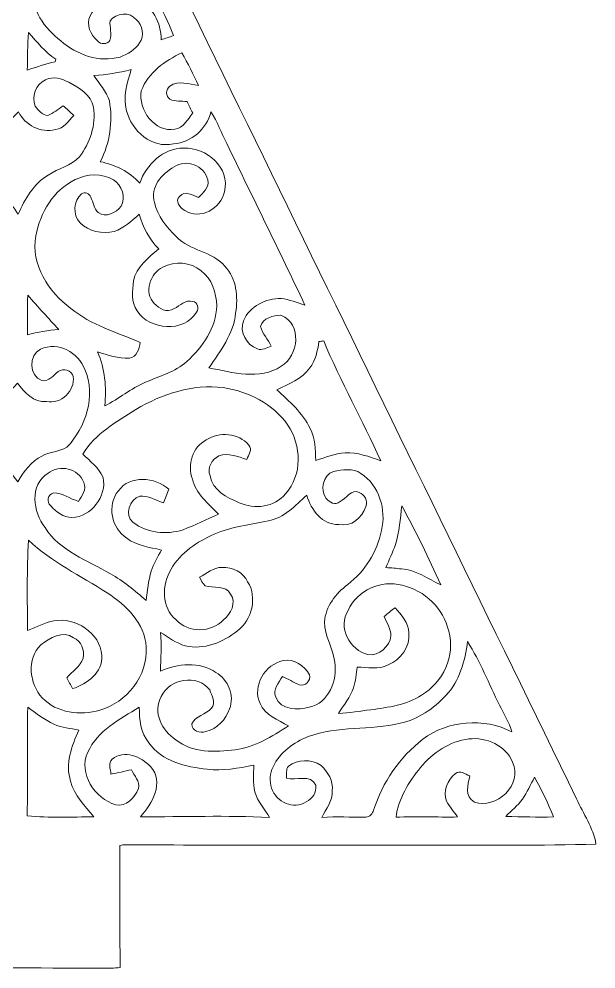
# Model space of a CAD drawing. Header units: centimetres. Extents: x -12.8 to 12.8, y -16 to 16.
# Drawn here: x 0.05 to 12.8, y -15.98 to 5.02 of the extents above; entities that cross this region are included whole.
import ezdxf

# ---------------------------------------------------------------- set-up
doc = ezdxf.new("R2010")
doc.units = ezdxf.units.CM
doc.header["$MEASUREMENT"] = 0
doc.layers.add('Layer 1', color=7, linetype='Continuous')

msp = doc.modelspace()

# ---------------------------------------------------------------- linework, layer by layer
at = {"layer": 'Layer 1', "color": 253, "lineweight": 9}
for points, knots in [([(-0.04304, 15.97062), (-0.00211, 15.96921), (0.03916, 15.96744), (0.08044, 15.96533), (0.08044, 15.96533), (0.24765, 15.59491), (0.44062, 15.23719), (0.61595, 14.8703), (0.61595, 14.8703), (0.68369, 14.77188), (0.71367, 14.6036), (0.85584, 14.58773), (0.85584, 14.58773), (1.36067, 14.50024), (1.87149, 14.45226), (2.37632, 14.36548), (2.37632, 14.36548), (2.0373, 13.92627), (1.58045, 13.59925), (1.21109, 13.18755), (1.21109, 13.18755), (1.31022, 12.66509), (1.41288, 12.14227), (1.47144, 11.61311), (1.47144, 11.61311), (1.15323, 11.75069), (0.86043, 11.94119), (0.53693, 12.06784), (0.53693, 12.06784), (0.6724, 11.72458), (0.85655, 11.4032), (1.01353, 11.06983), (1.01353, 11.06983), (4.8006, 3.30872), (8.58415, -4.45381), (12.37298, -12.21422), (12.37298, -12.21422), (12.51868, -12.54548), (12.74198, -12.8531), (12.80055, -13.21681), (12.80055, -13.21681), (11.58699, -13.25491), (10.37273, -13.23339), (9.15916, -13.23869), (9.15916, -13.23869), (6.91233, -13.2341), (4.66549, -13.24927), (2.419, -13.22881), (2.419, -13.22881), (2.37067, -13.23093), (2.3234, -13.23728), (2.27613, -13.24398), (2.27613, -13.24398), (2.28318, -14.14356), (2.27754, -15.04279), (2.28248, -15.94238), (2.28248, -15.94238), (2.21757, -15.94943), (2.15265, -15.9586), (2.08774, -15.95965), (2.08774, -15.95965), (0.70873, -15.95965), (-0.67063, -15.94026), (-2.04928, -15.96988), (-2.04928, -15.96988), (-2.1463, -15.9773), (-2.26554, -15.92826), (-2.25919, -15.81396), (-2.25919, -15.81396), (-2.29235, -14.98952), (-2.2673, -14.16296), (-2.25037, -13.33852), (-2.25037, -13.33852), (-2.25001, -13.15367), (-2.52377, -13.23692), (-2.62396, -13.22105), (-2.62396, -13.22105), (-5.2691, -13.26162), (-7.91528, -13.2274), (-10.56111, -13.23869), (-10.56111, -13.23869), (-11.30724, -13.22916), (-12.05583, -13.26409), (-12.80055, -13.20835), (-12.80055, -13.20835), (-12.69754, -12.89931), (-12.53738, -12.61356), (-12.39838, -12.32005), (-12.39838, -12.32005), (-8.59508, -4.52649), (-4.79285, 3.26709), (-0.99236, 11.06172), (-0.99236, 11.06172), (-0.82832, 11.39438), (-0.6477, 11.72106), (-0.52458, 12.07136), (-0.52458, 12.07136), (-0.84067, 11.93872), (-1.13277, 11.75633), (-1.44533, 11.61628), (-1.44533, 11.61628), (-1.42663, 12.11017), (-1.28764, 12.5903), (-1.2065, 13.07572), (-1.2065, 13.07572), (-1.17722, 13.24858), (-1.34937, 13.36041), (-1.45274, 13.4733), (-1.45274, 13.4733), (-1.75295, 13.73965), (-2.02953, 14.0314), (-2.3375, 14.28857), (-2.3375, 14.28857), (-2.33468, 14.30727), (-2.32833, 14.34431), (-2.32515, 14.36301), (-2.32515, 14.36301), (-1.9124, 14.41416), (-1.50177, 14.48013), (-1.08937, 14.53411), (-1.08937, 14.53411), (-0.95673, 14.56727), (-0.75247, 14.53975), (-0.69603, 14.70944), (-0.69603, 14.70944), (-0.44414, 15.11055), (-0.25435, 15.54764), (-0.04304, 15.97062), (-0.04304, 15.97062), (-0.04304, 15.97062), (-0.04304, 15.97062), (-0.04304, 15.97062)], [0, 0, 0, 0, 0.02941176, 0.02941176, 0.02941176, 0.02941176, 0.05882353, 0.05882353, 0.05882353, 0.05882353, 0.08823529, 0.08823529, 0.08823529, 0.08823529, 0.11764706, 0.11764706, 0.11764706, 0.11764706, 0.14705882, 0.14705882, 0.14705882, 0.14705882, 0.17647059, 0.17647059, 0.17647059, 0.17647059, 0.20588235, 0.20588235, 0.20588235, 0.20588235, 0.23529412, 0.23529412, 0.23529412, 0.23529412, 0.26470588, 0.26470588, 0.26470588, 0.26470588, 0.29411765, 0.29411765, 0.29411765, 0.29411765, 0.32352941, 0.32352941, 0.32352941, 0.32352941, 0.35294118, 0.35294118, 0.35294118, 0.35294118, 0.38235294, 0.38235294, 0.38235294, 0.38235294, 0.41176471, 0.41176471, 0.41176471, 0.41176471, 0.44117647, 0.44117647, 0.44117647, 0.44117647, 0.47058824, 0.47058824, 0.47058824, 0.47058824, 0.5, 0.5, 0.5, 0.5, 0.52941176, 0.52941176, 0.52941176, 0.52941176, 0.55882353, 0.55882353, 0.55882353, 0.55882353, 0.58823529, 0.58823529, 0.58823529, 0.58823529, 0.61764706, 0.61764706, 0.61764706, 0.61764706, 0.64705882, 0.64705882, 0.64705882, 0.64705882, 0.67647059, 0.67647059, 0.67647059, 0.67647059, 0.70588235, 0.70588235, 0.70588235, 0.70588235, 0.73529412, 0.73529412, 0.73529412, 0.73529412, 0.76470588, 0.76470588, 0.76470588, 0.76470588, 0.79411765, 0.79411765, 0.79411765, 0.79411765, 0.82352941, 0.82352941, 0.82352941, 0.82352941, 0.85294118, 0.85294118, 0.85294118, 0.85294118, 0.88235294, 0.88235294, 0.88235294, 0.88235294, 0.91176471, 0.91176471, 0.91176471, 0.91176471, 0.94117647, 0.94117647, 0.94117647, 0.94117647, 1, 1, 1, 1]), ([(1.14618, 7.37025), (1.00754, 7.11307), (0.97649, 6.79381), (1.08409, 6.52005), (1.08409, 6.52005), (1.21497, 6.23042), (1.70957, 6.26041), (1.81293, 6.55604), (1.81293, 6.55604), (1.80728, 6.6721), (1.74872, 6.77688), (1.70921, 6.88377), (1.70921, 6.88377), (1.81222, 6.96067), (1.96215, 7.07286), (2.07681, 6.94903), (2.07681, 6.94903), (2.31881, 6.66187), (2.159, 6.16269), (1.8221, 6.02228), (1.8221, 6.02228), (1.64853, 5.92351), (1.43828, 5.95208), (1.2499, 5.97642), (1.2499, 5.97642), (0.92075, 6.05686), (0.7045, 6.36906), (0.63747, 6.68727), (0.63747, 6.68727), (0.61878, 6.68762), (0.58173, 6.68868), (0.56304, 6.68903), (0.56304, 6.68903), (0.45085, 6.37048), (0.30692, 6.05262), (0.33726, 5.70514), (0.33726, 5.70514), (0.31645, 5.23136), (0.61384, 4.8172), (0.97332, 4.53956), (0.97332, 4.53956), (1.32962, 4.23335), (1.81575, 4.05308), (2.28424, 4.18325), (2.28424, 4.18325), (2.45146, 4.24604), (2.61409, 4.34377), (2.71463, 4.4951), (2.71463, 4.4951), (2.82293, 4.65174), (2.78624, 4.88634), (2.64196, 5.00911), (2.64196, 5.00911), (2.49873, 5.18938), (2.19287, 5.16433), (2.06093, 4.98512), (2.06093, 4.98512), (2.04647, 4.8433), (2.11032, 4.69055), (2.05882, 4.55155), (2.05882, 4.55155), (1.99285, 4.45876), (1.85985, 4.45524), (1.78471, 4.5385), (1.78471, 4.5385), (1.63301, 4.67009), (1.52259, 4.9001), (1.61996, 5.09483), (1.61996, 5.09483), (1.80164, 5.44373), (2.26942, 5.62506), (2.63314, 5.45855), (2.63314, 5.45855), (2.9905, 5.32132), (3.19899, 4.9382), (3.1877, 4.56496), (3.1877, 4.56496), (3.27943, 4.59352), (3.3708, 4.62528), (3.46216, 4.65668), (3.46216, 4.65668), (3.35633, 4.96042), (3.1937, 5.23982), (3.05929, 5.53051), (3.05929, 5.53051), (2.63137, 6.42163), (2.18264, 7.30251), (1.77165, 8.20175), (1.77165, 8.20175), (1.74908, 8.20527), (1.70392, 8.21198), (1.68134, 8.21515), (1.68134, 8.21515), (1.52753, 7.91846), (1.33421, 7.64577), (1.14618, 7.37025), (1.14618, 7.37025), (1.14618, 7.37025), (1.14618, 7.37025), (1.14618, 7.37025)], [0, 0, 0, 0, 0.03846154, 0.03846154, 0.03846154, 0.03846154, 0.07692308, 0.07692308, 0.07692308, 0.07692308, 0.11538462, 0.11538462, 0.11538462, 0.11538462, 0.15384615, 0.15384615, 0.15384615, 0.15384615, 0.19230769, 0.19230769, 0.19230769, 0.19230769, 0.23076923, 0.23076923, 0.23076923, 0.23076923, 0.26923077, 0.26923077, 0.26923077, 0.26923077, 0.30769231, 0.30769231, 0.30769231, 0.30769231, 0.34615385, 0.34615385, 0.34615385, 0.34615385, 0.38461538, 0.38461538, 0.38461538, 0.38461538, 0.42307692, 0.42307692, 0.42307692, 0.42307692, 0.46153846, 0.46153846, 0.46153846, 0.46153846, 0.5, 0.5, 0.5, 0.5, 0.53846154, 0.53846154, 0.53846154, 0.53846154, 0.57692308, 0.57692308, 0.57692308, 0.57692308, 0.61538462, 0.61538462, 0.61538462, 0.61538462, 0.65384615, 0.65384615, 0.65384615, 0.65384615, 0.69230769, 0.69230769, 0.69230769, 0.69230769, 0.73076923, 0.73076923, 0.73076923, 0.73076923, 0.76923077, 0.76923077, 0.76923077, 0.76923077, 0.80769231, 0.80769231, 0.80769231, 0.80769231, 0.84615385, 0.84615385, 0.84615385, 0.84615385, 0.88461538, 0.88461538, 0.88461538, 0.88461538, 0.92307692, 0.92307692, 0.92307692, 0.92307692, 1, 1, 1, 1]), ([(0.23143, 3.89398), (0.43604, 3.95924), (0.63818, 4.03297), (0.84879, 4.07777), (0.84879, 4.07777), (0.85302, 4.09259), (0.86078, 4.12187), (0.86466, 4.13669), (0.86466, 4.13669), (0.62513, 4.28979), (0.4445, 4.5138), (0.26106, 4.72652), (0.26106, 4.72652), (0.23319, 4.44994), (0.23672, 4.1716), (0.23143, 3.89398), (0.23143, 3.89398), (0.23143, 3.89398), (0.23143, 3.89398), (0.23143, 3.89398)], [0, 0, 0, 0, 0.16666667, 0.16666667, 0.16666667, 0.16666667, 0.33333333, 0.33333333, 0.33333333, 0.33333333, 0.5, 0.5, 0.5, 0.5, 0.66666667, 0.66666667, 0.66666667, 0.66666667, 1, 1, 1, 1]), ([(2.75026, 3.43642), (2.67618, 3.02015), (3.04624, 2.50932), (3.4918, 2.58623), (3.4918, 2.58623), (3.68406, 2.61763), (3.78355, 2.80495), (3.88762, 2.94712), (3.88762, 2.94712), (3.84528, 3.03073), (3.8033, 3.11469), (3.76203, 3.1983), (3.76203, 3.1983), (3.63679, 3.21276), (3.50168, 3.1923), (3.38561, 3.2491), (3.38561, 3.2491), (3.28119, 3.31436), (3.28401, 3.47417), (3.38561, 3.54085), (3.38561, 3.54085), (3.57223, 3.6742), (3.80753, 3.58), (4.01426, 3.55566), (4.01426, 3.55566), (3.89996, 3.79978), (3.78284, 4.0425), (3.64949, 4.27674), (3.64949, 4.27674), (3.27131, 4.10282), (2.90654, 3.83753), (2.75026, 3.43642), (2.75026, 3.43642), (2.75026, 3.43642), (2.75026, 3.43642), (2.75026, 3.43642)], [0, 0, 0, 0, 0.1, 0.1, 0.1, 0.1, 0.2, 0.2, 0.2, 0.2, 0.3, 0.3, 0.3, 0.3, 0.4, 0.4, 0.4, 0.4, 0.5, 0.5, 0.5, 0.5, 0.6, 0.6, 0.6, 0.6, 0.7, 0.7, 0.7, 0.7, 0.8, 0.8, 0.8, 0.8, 1, 1, 1, 1]), ([(1.69898, 3.77403), (1.82422, 3.59411), (1.97838, 3.42655), (2.04541, 3.21347), (2.04541, 3.21347), (2.12655, 2.75733), (2.05917, 2.28071), (1.84609, 1.86974), (1.84609, 1.86974), (2.17594, 1.80095), (2.49132, 1.6496), (2.7171, 1.3949), (2.7171, 1.3949), (2.86068, 1.80835), (3.23427, 2.17136), (3.69112, 2.17101), (3.69112, 2.17101), (4.1843, 2.19112), (4.73146, 1.73498), (4.58823, 1.20616), (4.58823, 1.20616), (4.5205, 0.84315), (4.04072, 0.56552), (3.71581, 0.79024), (3.71581, 0.79024), (3.60751, 0.84562), (3.48404, 0.99555), (3.60081, 1.10421), (3.60081, 1.10421), (3.71299, 1.24638), (3.88656, 1.12538), (4.01638, 1.08057), (4.01638, 1.08057), (4.12151, 1.18394), (4.25838, 1.29577), (4.21887, 1.46687), (4.21887, 1.46687), (4.14938, 1.78437), (3.74439, 1.93641), (3.47663, 1.75755), (3.47663, 1.75755), (3.20922, 1.60339), (2.93476, 1.30211), (3.04518, 0.96663), (3.04518, 0.96663), (3.11292, 0.67135), (3.30871, 0.4177), (3.52496, 0.21239), (3.52496, 0.21239), (3.82376, -0.09983), (4.31483, -0.10936), (4.59846, -0.44203), (4.59846, -0.44203), (4.86128, -0.7179), (4.89268, -1.11759), (4.83623, -1.47672), (4.83623, -1.47672), (4.79037, -1.93851), (4.50215, -2.31916), (4.24463, -2.6871), (4.24463, -2.6871), (4.76427, -2.78694), (5.36399, -2.97003), (5.842, -2.65324), (5.842, -2.65324), (6.23429, -2.42922), (6.31014, -1.70815), (5.83883, -1.5247), (5.83883, -1.5247), (5.66773, -1.52399), (5.43701, -1.58608), (5.38833, -1.77553), (5.38833, -1.77553), (5.42008, -1.93569), (5.56013, -2.05598), (5.6187, -2.20768), (5.6187, -2.20768), (5.52345, -2.24401), (5.42149, -2.31069), (5.31707, -2.26765), (5.31707, -2.26765), (5.07224, -2.18016), (4.91773, -1.90323), (5.00804, -1.64606), (5.00804, -1.64606), (5.14456, -1.32185), (5.50545, -1.14969), (5.84306, -1.15181), (5.84306, -1.15181), (6.02298, -1.17757), (6.19443, -1.24495), (6.36764, -1.29857), (6.36764, -1.29857), (5.80143, -0.10265), (5.21512, 1.0841), (4.63833, 2.27473), (4.63833, 2.27473), (4.52473, 2.50827), (4.4316, 2.75274), (4.2919, 2.97252), (4.2919, 2.97252), (4.19665, 2.59151), (3.85833, 2.29413), (3.46499, 2.26485), (3.46499, 2.26485), (2.98345, 2.15372), (2.53859, 2.54778), (2.42676, 2.99333), (2.42676, 2.99333), (2.33433, 3.29919), (2.44299, 3.61105), (2.52907, 3.90562), (2.52907, 3.90562), (2.25602, 3.8393), (1.97979, 3.78708), (1.69898, 3.77403), (1.69898, 3.77403), (1.69898, 3.77403), (1.69898, 3.77403), (1.69898, 3.77403)], [0, 0, 0, 0, 0.03225806, 0.03225806, 0.03225806, 0.03225806, 0.06451613, 0.06451613, 0.06451613, 0.06451613, 0.09677419, 0.09677419, 0.09677419, 0.09677419, 0.12903226, 0.12903226, 0.12903226, 0.12903226, 0.16129032, 0.16129032, 0.16129032, 0.16129032, 0.19354839, 0.19354839, 0.19354839, 0.19354839, 0.22580645, 0.22580645, 0.22580645, 0.22580645, 0.25806452, 0.25806452, 0.25806452, 0.25806452, 0.29032258, 0.29032258, 0.29032258, 0.29032258, 0.32258065, 0.32258065, 0.32258065, 0.32258065, 0.35483871, 0.35483871, 0.35483871, 0.35483871, 0.38709677, 0.38709677, 0.38709677, 0.38709677, 0.41935484, 0.41935484, 0.41935484, 0.41935484, 0.4516129, 0.4516129, 0.4516129, 0.4516129, 0.48387097, 0.48387097, 0.48387097, 0.48387097, 0.51612903, 0.51612903, 0.51612903, 0.51612903, 0.5483871, 0.5483871, 0.5483871, 0.5483871, 0.58064516, 0.58064516, 0.58064516, 0.58064516, 0.61290323, 0.61290323, 0.61290323, 0.61290323, 0.64516129, 0.64516129, 0.64516129, 0.64516129, 0.67741935, 0.67741935, 0.67741935, 0.67741935, 0.70967742, 0.70967742, 0.70967742, 0.70967742, 0.74193548, 0.74193548, 0.74193548, 0.74193548, 0.77419355, 0.77419355, 0.77419355, 0.77419355, 0.80645161, 0.80645161, 0.80645161, 0.80645161, 0.83870968, 0.83870968, 0.83870968, 0.83870968, 0.87096774, 0.87096774, 0.87096774, 0.87096774, 0.90322581, 0.90322581, 0.90322581, 0.90322581, 0.93548387, 0.93548387, 0.93548387, 0.93548387, 1, 1, 1, 1]), ([(-0.92886, 3.69466), (-1.29399, 3.58847), (-1.70144, 3.31119), (-1.69509, 2.8875), (-1.69509, 2.8875), (-1.66475, 2.55907), (-1.55786, 2.22957), (-1.35219, 1.96781), (-1.35219, 1.96781), (-1.17192, 1.76214), (-0.86607, 1.73956), (-0.65228, 1.57482), (-0.65228, 1.57482), (-0.33125, 1.36703), (-0.18097, 1.00931), (0.02964, 0.70663), (0.02964, 0.70663), (0.17851, 1.04106), (0.36866, 1.38396), (0.69639, 1.57199), (0.69639, 1.57199), (0.91476, 1.72651), (1.20192, 1.77167), (1.38501, 1.97698), (1.38501, 1.97698), (1.62031, 2.28389), (1.75472, 2.68465), (1.69334, 3.07165), (1.69334, 3.07165), (1.64254, 3.3447), (1.37795, 3.50592), (1.15288, 3.62657), (1.15288, 3.62657), (0.99484, 3.69783), (0.80046, 3.76839), (0.63536, 3.6809), (0.63536, 3.6809), (0.42545, 3.58212), (0.31221, 3.31048), (0.40958, 3.09423), (0.40958, 3.09423), (0.46849, 2.99439), (0.57045, 2.90937), (0.68722, 2.89068), (0.68722, 2.89068), (0.80928, 2.94324), (0.91193, 3.03179), (1.022, 3.10481), (1.022, 3.10481), (1.10632, 3.03849), (1.18569, 2.96617), (1.25977, 2.88856), (1.25977, 2.88856), (1.14053, 2.7725), (1.03717, 2.59893), (0.85408, 2.58058), (0.85408, 2.58058), (0.52635, 2.50156), (0.18556, 2.67619), (0.03669, 2.96899), (0.03669, 2.96899), (-0.12629, 2.81271), (-0.28998, 2.62856), (-0.51823, 2.57706), (-0.51823, 2.57706), (-0.73236, 2.53896), (-0.97895, 2.58446), (-1.11795, 2.76509), (-1.11795, 2.76509), (-1.22484, 2.8307), (-1.20755, 3.00639), (-1.09255, 3.04696), (-1.09255, 3.04696), (-0.92322, 3.14432), (-0.80786, 2.90867), (-0.64981, 2.8935), (-0.64981, 2.8935), (-0.55139, 2.9189), (-0.47907, 2.99933), (-0.41063, 3.06918), (-0.41063, 3.06918), (-0.27481, 3.19195), (-0.36054, 3.39127), (-0.43885, 3.51756), (-0.43885, 3.51756), (-0.52775, 3.69395), (-0.75071, 3.75639), (-0.92886, 3.69466), (-0.92886, 3.69466), (-0.92886, 3.69466), (-0.92886, 3.69466), (-0.92886, 3.69466)], [0, 0, 0, 0, 0.04166667, 0.04166667, 0.04166667, 0.04166667, 0.08333333, 0.08333333, 0.08333333, 0.08333333, 0.125, 0.125, 0.125, 0.125, 0.16666667, 0.16666667, 0.16666667, 0.16666667, 0.20833333, 0.20833333, 0.20833333, 0.20833333, 0.25, 0.25, 0.25, 0.25, 0.29166667, 0.29166667, 0.29166667, 0.29166667, 0.33333333, 0.33333333, 0.33333333, 0.33333333, 0.375, 0.375, 0.375, 0.375, 0.41666667, 0.41666667, 0.41666667, 0.41666667, 0.45833333, 0.45833333, 0.45833333, 0.45833333, 0.5, 0.5, 0.5, 0.5, 0.54166667, 0.54166667, 0.54166667, 0.54166667, 0.58333333, 0.58333333, 0.58333333, 0.58333333, 0.625, 0.625, 0.625, 0.625, 0.66666667, 0.66666667, 0.66666667, 0.66666667, 0.70833333, 0.70833333, 0.70833333, 0.70833333, 0.75, 0.75, 0.75, 0.75, 0.79166667, 0.79166667, 0.79166667, 0.79166667, 0.83333333, 0.83333333, 0.83333333, 0.83333333, 0.875, 0.875, 0.875, 0.875, 0.91666667, 0.91666667, 0.91666667, 0.91666667, 1, 1, 1, 1]), ([(1.29188, 1.47251), (0.80857, 1.24567), (0.51894, 0.73944), (0.42016, 0.23179), (0.42016, 0.23179), (0.30516, -0.41063), (0.70309, -1.00859), (1.19592, -1.37512), (1.19592, -1.37512), (1.64218, -1.74272), (2.20698, -1.90394), (2.72945, -2.12583), (2.72945, -2.12583), (2.70546, -2.26342), (2.6543, -2.45356), (2.48779, -2.47438), (2.48779, -2.47438), (2.24543, -2.4832), (2.01225, -2.40559), (1.784, -2.33397), (1.784, -2.33397), (1.95192, -2.70933), (1.98367, -3.11926), (1.94487, -3.52566), (1.94487, -3.52566), (2.25531, -3.3729), (2.52236, -3.14219), (2.84339, -3.00743), (2.84339, -3.00743), (3.15172, -2.86561), (3.50309, -2.78412), (3.75709, -2.54564), (3.75709, -2.54564), (4.11163, -2.23131), (4.4002, -1.79987), (4.42207, -1.3148), (4.42207, -1.3148), (4.40196, -1.03152), (4.32294, -0.71543), (4.07353, -0.54539), (4.07353, -0.54539), (3.84458, -0.34854), (3.49286, -0.3122), (3.23074, -0.46531), (3.23074, -0.46531), (2.94358, -0.58561), (2.8, -1.03081), (3.03813, -1.26188), (3.03813, -1.26188), (3.14784, -1.3783), (3.31611, -1.48343), (3.47769, -1.37795), (3.47769, -1.37795), (3.61174, -1.3148), (3.72146, -1.17545), (3.88938, -1.22061), (3.88938, -1.22061), (3.99345, -1.23648), (4.04072, -1.37618), (3.97475, -1.45591), (3.97475, -1.45591), (3.68935, -1.91804), (2.94429, -1.85666), (2.65677, -1.43086), (2.65677, -1.43086), (2.52483, -1.23825), (2.55623, -0.98354), (2.57846, -0.76482), (2.57846, -0.76482), (2.64443, -0.45437), (2.91148, -0.2547), (3.1362, -0.0575), (3.1362, -0.0575), (2.92876, 0.15665), (2.78801, 0.42158), (2.70793, 0.70733), (2.70793, 0.70733), (2.53753, 0.56199), (2.37067, 0.39971), (2.15301, 0.32739), (2.15301, 0.32739), (1.89054, 0.26636), (1.5928, 0.3281), (1.39806, 0.52001), (1.39806, 0.52001), (1.2312, 0.69146), (1.24884, 1.00755), (1.43052, 1.15959), (1.43052, 1.15959), (1.50213, 1.21816), (1.60373, 1.16311), (1.63372, 1.08587), (1.63372, 1.08587), (1.69298, 0.97686), (1.70533, 0.83363), (1.79811, 0.74297), (1.79811, 0.74297), (1.96568, 0.62584), (2.19393, 0.73626), (2.3047, 0.88302), (2.3047, 0.88302), (2.42288, 1.07916), (2.32305, 1.35433), (2.13466, 1.46933), (2.13466, 1.46933), (1.88066, 1.6242), (1.55152, 1.59916), (1.29188, 1.47251), (1.29188, 1.47251), (1.29188, 1.47251), (1.29188, 1.47251), (1.29188, 1.47251)], [0, 0, 0, 0, 0.03448276, 0.03448276, 0.03448276, 0.03448276, 0.06896552, 0.06896552, 0.06896552, 0.06896552, 0.10344828, 0.10344828, 0.10344828, 0.10344828, 0.13793103, 0.13793103, 0.13793103, 0.13793103, 0.17241379, 0.17241379, 0.17241379, 0.17241379, 0.20689655, 0.20689655, 0.20689655, 0.20689655, 0.24137931, 0.24137931, 0.24137931, 0.24137931, 0.27586207, 0.27586207, 0.27586207, 0.27586207, 0.31034483, 0.31034483, 0.31034483, 0.31034483, 0.34482759, 0.34482759, 0.34482759, 0.34482759, 0.37931034, 0.37931034, 0.37931034, 0.37931034, 0.4137931, 0.4137931, 0.4137931, 0.4137931, 0.44827586, 0.44827586, 0.44827586, 0.44827586, 0.48275862, 0.48275862, 0.48275862, 0.48275862, 0.51724138, 0.51724138, 0.51724138, 0.51724138, 0.55172414, 0.55172414, 0.55172414, 0.55172414, 0.5862069, 0.5862069, 0.5862069, 0.5862069, 0.62068966, 0.62068966, 0.62068966, 0.62068966, 0.65517241, 0.65517241, 0.65517241, 0.65517241, 0.68965517, 0.68965517, 0.68965517, 0.68965517, 0.72413793, 0.72413793, 0.72413793, 0.72413793, 0.75862069, 0.75862069, 0.75862069, 0.75862069, 0.79310345, 0.79310345, 0.79310345, 0.79310345, 0.82758621, 0.82758621, 0.82758621, 0.82758621, 0.86206897, 0.86206897, 0.86206897, 0.86206897, 0.89655172, 0.89655172, 0.89655172, 0.89655172, 0.93103448, 0.93103448, 0.93103448, 0.93103448, 1, 1, 1, 1]), ([(0.24307, -1.08443), (0.23248, -1.37548), (0.23425, -1.66652), (0.23425, -1.95826), (0.23425, -1.95826), (0.46108, -1.89723), (0.69145, -1.85419), (0.9264, -1.84079), (0.9264, -1.84079), (0.69815, -1.58926), (0.46708, -1.33985), (0.24307, -1.08443), (0.24307, -1.08443), (0.24307, -1.08443), (0.24307, -1.08443), (0.24307, -1.08443)], [0, 0, 0, 0, 0.2, 0.2, 0.2, 0.2, 0.4, 0.4, 0.4, 0.4, 0.6, 0.6, 0.6, 0.6, 1, 1, 1, 1]), ([(-1.42099, -2.62184), (-1.75224, -3.18276), (-1.55716, -3.9197), (-1.13559, -4.37761), (-1.13559, -4.37761), (-0.94368, -4.56529), (-0.64205, -4.53954), (-0.42827, -4.69405), (-0.42827, -4.69405), (-0.24059, -4.82917), (-0.12276, -5.03202), (0.02329, -5.207), (0.02329, -5.207), (0.15628, -4.98157), (0.31645, -4.76003), (0.55563, -4.63796), (0.55563, -4.63796), (0.72496, -4.53494), (0.9391, -4.5466), (1.10737, -4.44499), (1.10737, -4.44499), (1.52542, -3.99979), (1.75825, -3.31152), (1.5046, -2.7252), (1.5046, -2.7252), (1.36173, -2.35055), (0.9144, -2.09126), (0.52705, -2.27823), (0.52705, -2.27823), (0.25012, -2.40241), (0.27023, -2.86878), (0.55492, -2.96968), (0.55492, -2.96968), (0.71861, -2.9972), (0.79975, -2.84938), (0.91405, -2.77142), (0.91405, -2.77142), (1.02165, -2.68111), (1.21709, -2.74037), (1.24601, -2.87972), (1.24601, -2.87972), (1.29046, -3.19651), (0.97755, -3.50237), (0.65864, -3.43217), (0.65864, -3.43217), (0.36442, -3.46886), (0.18063, -3.22438), (0.01411, -3.02859), (0.01411, -3.02859), (-0.16615, -3.23179), (-0.37782, -3.48226), (-0.68227, -3.43005), (-0.68227, -3.43005), (-0.8583, -3.44275), (-1.04739, -3.37502), (-1.13841, -3.21698), (-1.13841, -3.21698), (-1.23578, -3.08327), (-1.28552, -2.80846), (-1.08338, -2.74743), (-1.08338, -2.74743), (-0.84843, -2.68216), (-0.72319, -2.99543), (-0.49459, -2.95098), (-0.49459, -2.95098), (-0.21554, -2.83492), (-0.25047, -2.39077), (-0.50905, -2.26871), (-0.50905, -2.26871), (-0.8456, -2.13183), (-1.26894, -2.28988), (-1.42099, -2.62184), (-1.42099, -2.62184), (-1.42099, -2.62184), (-1.42099, -2.62184), (-1.42099, -2.62184)], [0, 0, 0, 0, 0.05, 0.05, 0.05, 0.05, 0.1, 0.1, 0.1, 0.1, 0.15, 0.15, 0.15, 0.15, 0.2, 0.2, 0.2, 0.2, 0.25, 0.25, 0.25, 0.25, 0.3, 0.3, 0.3, 0.3, 0.35, 0.35, 0.35, 0.35, 0.4, 0.4, 0.4, 0.4, 0.45, 0.45, 0.45, 0.45, 0.5, 0.5, 0.5, 0.5, 0.55, 0.55, 0.55, 0.55, 0.6, 0.6, 0.6, 0.6, 0.65, 0.65, 0.65, 0.65, 0.7, 0.7, 0.7, 0.7, 0.75, 0.75, 0.75, 0.75, 0.8, 0.8, 0.8, 0.8, 0.85, 0.85, 0.85, 0.85, 0.9, 0.9, 0.9, 0.9, 1, 1, 1, 1]), ([(6.67879, -2.10714), (6.63999, -2.30893), (6.61141, -2.52447), (6.47524, -2.68887), (6.47524, -2.68887), (6.30273, -2.93899), (6.01134, -3.04694), (5.74816, -3.17111), (5.74816, -3.17111), (6.02192, -3.42864), (6.32143, -3.67876), (6.48053, -4.02942), (6.48053, -4.02942), (6.60295, -4.24391), (6.59095, -4.49578), (6.60894, -4.73391), (6.60894, -4.73391), (6.82131, -4.66724), (7.03192, -4.58328), (7.25594, -4.56423), (7.25594, -4.56423), (7.53005, -4.55612), (7.79075, -4.64924), (8.04439, -4.74133), (8.04439, -4.74133), (7.63835, -3.85127), (7.15963, -2.99473), (6.78357, -2.09126), (6.78357, -2.09126), (6.74829, -2.09619), (6.71336, -2.10148), (6.67879, -2.10714), (6.67879, -2.10714), (6.67879, -2.10714), (6.67879, -2.10714), (6.67879, -2.10714)], [0, 0, 0, 0, 0.1, 0.1, 0.1, 0.1, 0.2, 0.2, 0.2, 0.2, 0.3, 0.3, 0.3, 0.3, 0.4, 0.4, 0.4, 0.4, 0.5, 0.5, 0.5, 0.5, 0.6, 0.6, 0.6, 0.6, 0.7, 0.7, 0.7, 0.7, 0.8, 0.8, 0.8, 0.8, 1, 1, 1, 1]), ([(2.63278, -3.60856), (2.19569, -3.87738), (1.73885, -4.14866), (1.45662, -4.59316), (1.45662, -4.59316), (1.62278, -4.7505), (1.81222, -4.89655), (1.90853, -5.11033), (1.90853, -5.11033), (1.99179, -5.52908), (1.64818, -5.97923), (1.2185, -5.99686), (1.2185, -5.99686), (1.03153, -5.99157), (0.86431, -5.87939), (0.75177, -5.73546), (0.75177, -5.73546), (0.64488, -5.66243), (0.6911, -5.48146), (0.80963, -5.45218), (0.80963, -5.45218), (1.01177, -5.4557), (1.17581, -5.58517), (1.36384, -5.63985), (1.36384, -5.63985), (1.44216, -5.51532), (1.54799, -5.37915), (1.4785, -5.2204), (1.4785, -5.2204), (1.37019, -4.91031), (0.94122, -4.81471), (0.69145, -5.01791), (0.69145, -5.01791), (0.27341, -5.27755), (0.36054, -5.87798), (0.62336, -6.217), (0.62336, -6.217), (0.95356, -6.7384), (1.56069, -6.94372), (2.06799, -7.24182), (2.06799, -7.24182), (2.3615, -7.39492), (2.60738, -7.61576), (2.85715, -7.82849), (2.85715, -7.82849), (2.88537, -7.61223), (2.90936, -7.39386), (2.96687, -7.18326), (2.96687, -7.18326), (3.01766, -7.01569), (3.11856, -6.86964), (3.19688, -6.71477), (3.19688, -6.71477), (2.93476, -6.65091), (2.65183, -6.62516), (2.431, -6.45548), (2.431, -6.45548), (2.0955, -6.23675), (1.98262, -5.72276), (2.24438, -5.40702), (2.24438, -5.40702), (2.50226, -5.05071), (3.05435, -5.10046), (3.36056, -5.37245), (3.36056, -5.37245), (3.32282, -5.47123), (3.28507, -5.57247), (3.23992, -5.66878), (3.23992, -5.66878), (3.06635, -5.61904), (2.90583, -5.5065), (2.7171, -5.52591), (2.7171, -5.52591), (2.49203, -5.59858), (2.36891, -5.93971), (2.56964, -6.10446), (2.56964, -6.10446), (2.87797, -6.34153), (3.30977, -6.38033), (3.6763, -6.27027), (3.6763, -6.27027), (3.93877, -6.15914), (4.197, -6.03708), (4.457, -5.92031), (4.457, -5.92031), (4.23334, -5.68924), (3.95358, -5.47511), (3.88021, -5.14632), (3.88021, -5.14632), (3.76379, -4.83305), (3.88021, -4.43582), (4.18712, -4.2813), (4.18712, -4.2813), (4.47146, -4.09504), (4.90608, -4.12503), (5.12728, -4.3949), (5.12728, -4.3949), (5.213, -4.49474), (5.12692, -4.61327), (5.08388, -4.71099), (5.08388, -4.71099), (4.88739, -4.65701), (4.67501, -4.56141), (4.46864, -4.63161), (4.46864, -4.63161), (4.31695, -4.71416), (4.19594, -4.89408), (4.27285, -5.074), (4.27285, -5.074), (4.32083, -5.39573), (4.64326, -5.55413), (4.91314, -5.66949), (4.91314, -5.66949), (5.24969, -5.8233), (5.70513, -5.77426), (5.94008, -5.46981), (5.94008, -5.46981), (6.31473, -5.05847), (6.2918, -4.39808), (5.99088, -3.95322), (5.99088, -3.95322), (5.66703, -3.48121), (5.11634, -3.21204), (4.56283, -3.12243), (4.56283, -3.12243), (3.88444, -3.04553), (3.20958, -3.26354), (2.63278, -3.60856), (2.63278, -3.60856), (2.63278, -3.60856), (2.63278, -3.60856), (2.63278, -3.60856)], [0, 0, 0, 0, 0.02941176, 0.02941176, 0.02941176, 0.02941176, 0.05882353, 0.05882353, 0.05882353, 0.05882353, 0.08823529, 0.08823529, 0.08823529, 0.08823529, 0.11764706, 0.11764706, 0.11764706, 0.11764706, 0.14705882, 0.14705882, 0.14705882, 0.14705882, 0.17647059, 0.17647059, 0.17647059, 0.17647059, 0.20588235, 0.20588235, 0.20588235, 0.20588235, 0.23529412, 0.23529412, 0.23529412, 0.23529412, 0.26470588, 0.26470588, 0.26470588, 0.26470588, 0.29411765, 0.29411765, 0.29411765, 0.29411765, 0.32352941, 0.32352941, 0.32352941, 0.32352941, 0.35294118, 0.35294118, 0.35294118, 0.35294118, 0.38235294, 0.38235294, 0.38235294, 0.38235294, 0.41176471, 0.41176471, 0.41176471, 0.41176471, 0.44117647, 0.44117647, 0.44117647, 0.44117647, 0.47058824, 0.47058824, 0.47058824, 0.47058824, 0.5, 0.5, 0.5, 0.5, 0.52941176, 0.52941176, 0.52941176, 0.52941176, 0.55882353, 0.55882353, 0.55882353, 0.55882353, 0.58823529, 0.58823529, 0.58823529, 0.58823529, 0.61764706, 0.61764706, 0.61764706, 0.61764706, 0.64705882, 0.64705882, 0.64705882, 0.64705882, 0.67647059, 0.67647059, 0.67647059, 0.67647059, 0.70588235, 0.70588235, 0.70588235, 0.70588235, 0.73529412, 0.73529412, 0.73529412, 0.73529412, 0.76470588, 0.76470588, 0.76470588, 0.76470588, 0.79411765, 0.79411765, 0.79411765, 0.79411765, 0.82352941, 0.82352941, 0.82352941, 0.82352941, 0.85294118, 0.85294118, 0.85294118, 0.85294118, 0.88235294, 0.88235294, 0.88235294, 0.88235294, 0.91176471, 0.91176471, 0.91176471, 0.91176471, 0.94117647, 0.94117647, 0.94117647, 0.94117647, 1, 1, 1, 1]), ([(6.99982, -4.97804), (6.76275, -5.06095), (6.69149, -5.38303), (6.8379, -5.57671), (6.8379, -5.57671), (6.91057, -5.65996), (7.03475, -5.73616), (7.14305, -5.6455), (7.14305, -5.6455), (7.27534, -5.58588), (7.39775, -5.35234), (7.5685, -5.44336), (7.5685, -5.44336), (7.68633, -5.49133), (7.76429, -5.6201), (7.71102, -5.75345), (7.71102, -5.75345), (7.63941, -6.00039), (7.38294, -6.21735), (7.11412, -6.14821), (7.11412, -6.14821), (6.73982, -6.16902), (6.50981, -5.82224), (6.40645, -5.50509), (6.40645, -5.50509), (6.15845, -5.7344), (5.90833, -6.00498), (5.56013, -6.06848), (5.56013, -6.06848), (5.16079, -6.16091), (4.74204, -6.19301), (4.36422, -6.36199), (4.36422, -6.36199), (3.98957, -6.53485), (3.61598, -6.76663), (3.41031, -7.13775), (3.41031, -7.13775), (3.20464, -7.47712), (3.19017, -7.98971), (3.52249, -8.25641), (3.52249, -8.25641), (3.79025, -8.55345), (4.29719, -8.54532), (4.56883, -8.26029), (4.56883, -8.26029), (4.72899, -8.12376), (4.86128, -7.88599), (4.72652, -7.68914), (4.72652, -7.68914), (4.61681, -7.47959), (4.34481, -7.56637), (4.15996, -7.50887), (4.15996, -7.50887), (4.10493, -7.45525), (4.07423, -7.38293), (4.03755, -7.31766), (4.03755, -7.31766), (4.19453, -7.233), (4.34623, -7.09471), (4.53602, -7.10071), (4.53602, -7.10071), (4.7618, -7.09471), (5.00627, -7.2009), (5.10188, -7.41715), (5.10188, -7.41715), (5.32342, -7.7604), (5.19677, -8.25923), (4.88033, -8.50018), (4.88033, -8.50018), (4.56107, -8.75206), (4.13562, -8.93303), (3.72393, -8.8332), (3.72393, -8.8332), (3.52284, -8.77499), (3.35386, -8.64623), (3.17888, -8.53722), (3.17888, -8.53722), (3.1997, -8.82261), (3.18523, -9.10836), (3.17253, -9.39411), (3.17253, -9.39411), (3.5553, -9.22478), (4.04178, -9.17045), (4.39914, -9.42515), (4.39914, -9.42515), (4.67113, -9.57403), (4.82036, -9.93386), (4.70147, -10.22702), (4.70147, -10.22702), (4.62316, -10.46374), (4.42454, -10.66658), (4.18113, -10.72973), (4.18113, -10.72973), (4.05025, -10.76677), (3.86257, -10.71985), (3.8661, -10.55969), (3.8661, -10.55969), (3.9497, -10.38224), (4.17513, -10.34944), (4.30142, -10.21397), (4.30142, -10.21397), (4.40267, -10.09895), (4.31271, -9.92646), (4.26473, -9.80757), (4.26473, -9.80757), (3.98992, -9.45091), (3.37362, -9.55181), (3.19335, -9.95468), (3.19335, -9.95468), (2.9972, -10.29827), (3.2064, -10.71703), (3.51579, -10.90824), (3.51579, -10.90824), (3.88197, -11.21021), (4.38433, -11.18023), (4.82565, -11.13084), (4.82565, -11.13084), (5.26168, -11.0691), (5.64057, -10.83803), (6.00358, -10.6052), (6.00358, -10.6052), (5.77427, -10.46973), (5.48746, -10.36919), (5.37704, -10.10461), (5.37704, -10.10461), (5.19607, -9.72114), (5.48746, -9.23394), (5.89033, -9.16093), (5.89033, -9.16093), (6.13199, -9.11082), (6.36023, -9.27029), (6.46818, -9.47525), (6.46818, -9.47525), (6.50628, -9.59555), (6.36447, -9.74478), (6.24276, -9.69186), (6.24276, -9.69186), (6.11576, -9.63752), (5.9944, -9.56768), (5.86952, -9.51158), (5.86952, -9.51158), (5.79156, -9.65235), (5.64374, -9.78992), (5.72453, -9.96949), (5.72453, -9.96949), (5.83601, -10.25278), (6.21595, -10.26653), (6.46395, -10.19068), (6.46395, -10.19068), (6.8894, -10.10179), (7.09507, -9.59238), (7.02557, -9.19762), (7.02557, -9.19762), (6.99312, -8.88822), (6.7998, -8.61836), (6.8005, -8.30297), (6.8005, -8.30297), (6.8252, -7.96113), (7.04745, -7.67432), (7.3145, -7.47783), (7.3145, -7.47783), (7.69515, -7.18573), (7.96326, -6.75357), (8.05886, -6.28403), (8.05886, -6.28403), (8.17316, -5.82471), (8.00947, -5.28743), (7.6066, -5.02002), (7.6066, -5.02002), (7.42739, -4.90043), (7.19596, -4.93783), (6.99982, -4.97804), (6.99982, -4.97804), (6.99982, -4.97804), (6.99982, -4.97804), (6.99982, -4.97804)], [0, 0, 0, 0, 0.02222222, 0.02222222, 0.02222222, 0.02222222, 0.04444444, 0.04444444, 0.04444444, 0.04444444, 0.06666667, 0.06666667, 0.06666667, 0.06666667, 0.08888889, 0.08888889, 0.08888889, 0.08888889, 0.11111111, 0.11111111, 0.11111111, 0.11111111, 0.13333333, 0.13333333, 0.13333333, 0.13333333, 0.15555556, 0.15555556, 0.15555556, 0.15555556, 0.17777778, 0.17777778, 0.17777778, 0.17777778, 0.2, 0.2, 0.2, 0.2, 0.22222222, 0.22222222, 0.22222222, 0.22222222, 0.24444444, 0.24444444, 0.24444444, 0.24444444, 0.26666667, 0.26666667, 0.26666667, 0.26666667, 0.28888889, 0.28888889, 0.28888889, 0.28888889, 0.31111111, 0.31111111, 0.31111111, 0.31111111, 0.33333333, 0.33333333, 0.33333333, 0.33333333, 0.35555556, 0.35555556, 0.35555556, 0.35555556, 0.37777778, 0.37777778, 0.37777778, 0.37777778, 0.4, 0.4, 0.4, 0.4, 0.42222222, 0.42222222, 0.42222222, 0.42222222, 0.44444444, 0.44444444, 0.44444444, 0.44444444, 0.46666667, 0.46666667, 0.46666667, 0.46666667, 0.48888889, 0.48888889, 0.48888889, 0.48888889, 0.51111111, 0.51111111, 0.51111111, 0.51111111, 0.53333333, 0.53333333, 0.53333333, 0.53333333, 0.55555556, 0.55555556, 0.55555556, 0.55555556, 0.57777778, 0.57777778, 0.57777778, 0.57777778, 0.6, 0.6, 0.6, 0.6, 0.62222222, 0.62222222, 0.62222222, 0.62222222, 0.64444444, 0.64444444, 0.64444444, 0.64444444, 0.66666667, 0.66666667, 0.66666667, 0.66666667, 0.68888889, 0.68888889, 0.68888889, 0.68888889, 0.71111111, 0.71111111, 0.71111111, 0.71111111, 0.73333333, 0.73333333, 0.73333333, 0.73333333, 0.75555556, 0.75555556, 0.75555556, 0.75555556, 0.77777778, 0.77777778, 0.77777778, 0.77777778, 0.8, 0.8, 0.8, 0.8, 0.82222222, 0.82222222, 0.82222222, 0.82222222, 0.84444444, 0.84444444, 0.84444444, 0.84444444, 0.86666667, 0.86666667, 0.86666667, 0.86666667, 0.88888889, 0.88888889, 0.88888889, 0.88888889, 0.91111111, 0.91111111, 0.91111111, 0.91111111, 0.93333333, 0.93333333, 0.93333333, 0.93333333, 0.95555556, 0.95555556, 0.95555556, 0.95555556, 1, 1, 1, 1]), ([(8.50652, -5.73687), (8.47831, -6.02438), (8.45291, -6.31542), (8.3686, -6.59341), (8.3686, -6.59341), (8.30792, -6.76627), (8.22855, -6.93208), (8.1594, -7.10141), (8.1594, -7.10141), (8.2737, -7.11235), (8.38624, -7.11764), (8.50124, -7.13316), (8.50124, -7.13316), (8.82262, -7.1508), (9.0865, -7.35153), (9.36871, -7.48241), (9.36871, -7.48241), (9.10342, -6.89116), (8.82156, -6.30378), (8.50652, -5.73687), (8.50652, -5.73687), (8.50652, -5.73687), (8.50652, -5.73687), (8.50652, -5.73687)], [0, 0, 0, 0, 0.14285714, 0.14285714, 0.14285714, 0.14285714, 0.28571429, 0.28571429, 0.28571429, 0.28571429, 0.42857143, 0.42857143, 0.42857143, 0.42857143, 0.57142857, 0.57142857, 0.57142857, 0.57142857, 0.71428571, 0.71428571, 0.71428571, 0.71428571, 1, 1, 1, 1]), ([(0.25542, -6.49816), (0.22049, -7.16244), (0.23178, -7.82849), (0.23954, -8.49383), (0.23954, -8.49383), (0.43145, -8.41974), (0.61419, -8.31955), (0.81845, -8.28181), (0.81845, -8.28181), (1.29717, -8.19114), (1.84221, -8.54604), (1.88031, -9.04485), (1.88031, -9.04485), (1.89689, -9.41987), (1.55963, -9.67739), (1.23473, -9.77935), (1.23473, -9.77935), (1.19028, -9.69962), (1.14547, -9.62024), (1.10243, -9.54016), (1.10243, -9.54016), (1.23261, -9.40434), (1.39524, -9.28722), (1.46474, -9.10554), (1.46474, -9.10554), (1.5106, -8.92421), (1.42064, -8.73441), (1.25589, -8.65399), (1.25589, -8.65399), (1.02553, -8.48254), (0.72355, -8.66139), (0.53305, -8.81027), (0.53305, -8.81027), (0.20708, -9.12353), (0.28081, -9.66752), (0.56268, -9.9822), (0.56268, -9.9822), (0.88301, -10.32157), (1.40547, -10.38189), (1.83445, -10.25771), (1.83445, -10.25771), (2.42853, -10.08309), (2.90583, -9.49501), (2.85856, -8.86001), (2.85856, -8.86001), (2.8321, -8.33331), (2.41512, -7.93114), (1.99884, -7.66374), (1.99884, -7.66374), (1.41112, -7.28521), (0.77153, -6.97829), (0.25542, -6.49816), (0.25542, -6.49816), (0.25542, -6.49816), (0.25542, -6.49816), (0.25542, -6.49816)], [0, 0, 0, 0, 0.06666667, 0.06666667, 0.06666667, 0.06666667, 0.13333333, 0.13333333, 0.13333333, 0.13333333, 0.2, 0.2, 0.2, 0.2, 0.26666667, 0.26666667, 0.26666667, 0.26666667, 0.33333333, 0.33333333, 0.33333333, 0.33333333, 0.4, 0.4, 0.4, 0.4, 0.46666667, 0.46666667, 0.46666667, 0.46666667, 0.53333333, 0.53333333, 0.53333333, 0.53333333, 0.6, 0.6, 0.6, 0.6, 0.66666667, 0.66666667, 0.66666667, 0.66666667, 0.73333333, 0.73333333, 0.73333333, 0.73333333, 0.8, 0.8, 0.8, 0.8, 0.86666667, 0.86666667, 0.86666667, 0.86666667, 1, 1, 1, 1]), ([(7.32191, -8.05109), (7.08413, -8.41551), (7.36177, -8.93198), (7.76041, -9.02793), (7.76041, -9.02793), (8.00418, -9.06779), (8.24019, -8.84907), (8.26841, -8.6127), (8.26841, -8.6127), (8.26699, -8.45889), (8.17704, -8.32485), (8.11954, -8.18691), (8.11954, -8.18691), (8.19785, -8.11917), (8.27792, -8.05356), (8.35942, -7.99006), (8.35942, -7.99006), (8.49559, -8.15163), (8.66104, -8.32272), (8.6667, -8.54674), (8.6667, -8.54674), (8.69845, -8.85225), (8.48395, -9.14294), (8.20738, -9.2537), (8.20738, -9.2537), (7.99571, -9.36554), (7.74983, -9.30239), (7.52193, -9.30451), (7.52193, -9.30451), (7.4983, -9.45584), (7.49124, -9.61178), (7.44291, -9.75889), (7.44291, -9.75889), (7.36389, -9.96491), (7.23018, -10.14235), (7.10953, -10.32544), (7.10953, -10.32544), (7.34907, -10.31628), (7.58543, -10.27324), (7.82391, -10.24819), (7.82391, -10.24819), (8.20843, -10.19174), (8.6159, -10.14376), (8.94679, -9.92187), (8.94679, -9.92187), (9.41952, -9.64564), (9.69786, -9.04874), (9.54546, -8.51076), (9.54546, -8.51076), (9.43787, -8.00946), (9.01489, -7.608), (8.51923, -7.49546), (8.51923, -7.49546), (8.05427, -7.36564), (7.51805, -7.60412), (7.32191, -8.05109), (7.32191, -8.05109), (7.32191, -8.05109), (7.32191, -8.05109), (7.32191, -8.05109)], [0, 0, 0, 0, 0.0625, 0.0625, 0.0625, 0.0625, 0.125, 0.125, 0.125, 0.125, 0.1875, 0.1875, 0.1875, 0.1875, 0.25, 0.25, 0.25, 0.25, 0.3125, 0.3125, 0.3125, 0.3125, 0.375, 0.375, 0.375, 0.375, 0.4375, 0.4375, 0.4375, 0.4375, 0.5, 0.5, 0.5, 0.5, 0.5625, 0.5625, 0.5625, 0.5625, 0.625, 0.625, 0.625, 0.625, 0.6875, 0.6875, 0.6875, 0.6875, 0.75, 0.75, 0.75, 0.75, 0.8125, 0.8125, 0.8125, 0.8125, 0.875, 0.875, 0.875, 0.875, 1, 1, 1, 1]), ([(9.9642, -8.7383), (9.90494, -9.16693), (9.78712, -9.60578), (9.48479, -9.93069), (9.48479, -9.93069), (9.21244, -10.21996), (8.86848, -10.46056), (8.47513, -10.54488), (8.47513, -10.54488), (7.80698, -10.70962), (7.09366, -10.59497), (6.44243, -10.8398), (6.44243, -10.8398), (6.1207, -10.9675), (5.81166, -11.18623), (5.66491, -11.50937), (5.66491, -11.50937), (5.51427, -11.793), (5.63316, -12.20716), (5.95489, -12.31617), (5.95489, -12.31617), (6.21524, -12.44494), (6.65868, -12.23856), (6.60647, -11.91224), (6.60647, -11.91224), (6.49993, -11.66459), (6.16621, -11.81099), (5.96195, -11.75984), (5.96195, -11.75984), (5.96795, -11.67271), (5.94078, -11.56758), (6.00322, -11.49596), (6.00322, -11.49596), (6.20607, -11.34145), (6.51369, -11.33157), (6.7236, -11.47656), (6.7236, -11.47656), (6.87529, -11.61908), (6.99911, -11.81981), (6.97019, -12.03818), (6.97019, -12.03818), (6.98783, -12.26467), (6.8319, -12.43576), (6.73912, -12.6245), (6.73912, -12.6245), (7.06367, -12.60369), (7.38929, -12.62415), (7.71455, -12.61991), (7.71455, -12.61991), (7.80592, -12.62168), (7.86166, -12.5416), (7.88565, -12.46293), (7.88565, -12.46293), (8.08319, -11.85121), (8.46314, -11.29347), (8.97291, -10.90012), (8.97291, -10.90012), (9.52923, -10.47608), (10.32087, -10.41682), (10.94246, -10.73538), (10.94246, -10.73538), (10.87791, -10.52583), (10.76466, -10.33709), (10.66906, -10.1413), (10.66906, -10.1413), (10.43234, -9.67457), (10.24079, -9.1835), (9.9642, -8.7383), (9.9642, -8.7383), (9.9642, -8.7383), (9.9642, -8.7383), (9.9642, -8.7383)], [0, 0, 0, 0, 0.05263158, 0.05263158, 0.05263158, 0.05263158, 0.10526316, 0.10526316, 0.10526316, 0.10526316, 0.15789474, 0.15789474, 0.15789474, 0.15789474, 0.21052632, 0.21052632, 0.21052632, 0.21052632, 0.26315789, 0.26315789, 0.26315789, 0.26315789, 0.31578947, 0.31578947, 0.31578947, 0.31578947, 0.36842105, 0.36842105, 0.36842105, 0.36842105, 0.42105263, 0.42105263, 0.42105263, 0.42105263, 0.47368421, 0.47368421, 0.47368421, 0.47368421, 0.52631579, 0.52631579, 0.52631579, 0.52631579, 0.57894737, 0.57894737, 0.57894737, 0.57894737, 0.63157895, 0.63157895, 0.63157895, 0.63157895, 0.68421053, 0.68421053, 0.68421053, 0.68421053, 0.73684211, 0.73684211, 0.73684211, 0.73684211, 0.78947368, 0.78947368, 0.78947368, 0.78947368, 0.84210526, 0.84210526, 0.84210526, 0.84210526, 0.89473684, 0.89473684, 0.89473684, 0.89473684, 1, 1, 1, 1]), ([(0.2406, -10.18928), (0.22719, -10.98938), (0.23672, -11.78983), (0.23178, -12.59028), (0.23178, -12.59028), (0.71932, -12.64038), (1.21462, -12.61956), (1.70427, -12.6111), (1.70427, -12.6111), (1.50037, -12.37368), (1.26895, -12.14119), (1.18992, -11.82652), (1.18992, -11.82652), (1.05975, -11.44128), (1.21568, -11.04758), (1.37231, -10.69622), (1.37231, -10.69622), (1.18745, -10.65812), (0.99554, -10.64506), (0.82198, -10.56816), (0.82198, -10.56816), (0.61207, -10.46726), (0.42757, -10.32509), (0.2406, -10.18928), (0.2406, -10.18928), (0.2406, -10.18928), (0.2406, -10.18928), (0.2406, -10.18928)], [0, 0, 0, 0, 0.125, 0.125, 0.125, 0.125, 0.25, 0.25, 0.25, 0.25, 0.375, 0.375, 0.375, 0.375, 0.5, 0.5, 0.5, 0.5, 0.625, 0.625, 0.625, 0.625, 0.75, 0.75, 0.75, 0.75, 1, 1, 1, 1]), ([(1.56669, -11.18693), (1.35538, -11.65471), (1.72685, -12.21069), (2.18582, -12.34651), (2.18582, -12.34651), (2.41618, -12.39696), (2.61444, -12.18882), (2.68993, -11.99056), (2.68993, -11.99056), (2.72662, -11.82546), (2.59574, -11.70657), (2.53365, -11.57111), (2.53365, -11.57111), (2.38302, -11.60709), (2.23132, -11.64201), (2.07892, -11.66883), (2.07892, -11.66883), (2.07469, -11.56017), (2.00696, -11.42012), (2.10997, -11.34215), (2.10997, -11.34215), (2.36432, -11.11638), (2.7559, -11.28465), (2.95663, -11.50408), (2.95663, -11.50408), (3.26814, -11.84804), (2.99085, -12.32852), (2.73297, -12.61321), (2.73297, -12.61321), (3.68406, -12.61392), (4.63621, -12.57829), (5.58695, -12.62979), (5.58695, -12.62979), (5.4797, -12.44), (5.3213, -12.2756), (5.25957, -12.06217), (5.25957, -12.06217), (5.22006, -11.86673), (5.23381, -11.66636), (5.23699, -11.4688), (5.23699, -11.4688), (4.89938, -11.54077), (4.55507, -11.60321), (4.20829, -11.56123), (4.20829, -11.56123), (3.73627, -11.51501), (3.21099, -11.38202), (2.91571, -10.9795), (2.91571, -10.9795), (2.74073, -10.75619), (2.7044, -10.46444), (2.70722, -10.18998), (2.70722, -10.18998), (2.27824, -10.45492), (1.78718, -10.70504), (1.56669, -11.18693), (1.56669, -11.18693), (1.56669, -11.18693), (1.56669, -11.18693), (1.56669, -11.18693)], [0, 0, 0, 0, 0.0625, 0.0625, 0.0625, 0.0625, 0.125, 0.125, 0.125, 0.125, 0.1875, 0.1875, 0.1875, 0.1875, 0.25, 0.25, 0.25, 0.25, 0.3125, 0.3125, 0.3125, 0.3125, 0.375, 0.375, 0.375, 0.375, 0.4375, 0.4375, 0.4375, 0.4375, 0.5, 0.5, 0.5, 0.5, 0.5625, 0.5625, 0.5625, 0.5625, 0.625, 0.625, 0.625, 0.625, 0.6875, 0.6875, 0.6875, 0.6875, 0.75, 0.75, 0.75, 0.75, 0.8125, 0.8125, 0.8125, 0.8125, 0.875, 0.875, 0.875, 0.875, 1, 1, 1, 1]), ([(9.99348, -10.89166), (9.56769, -10.93999), (9.19092, -11.19505), (8.92352, -11.52066), (8.92352, -11.52066), (8.66599, -11.83957), (8.43563, -12.20787), (8.38095, -12.62238), (8.38095, -12.62238), (8.8339, -12.59593), (9.28758, -12.62697), (9.7409, -12.61568), (9.7409, -12.61568), (9.66082, -12.49926), (9.56557, -12.39273), (9.49572, -12.27031), (9.49572, -12.27031), (9.41882, -12.05371), (9.51089, -11.79053), (9.69293, -11.65436), (9.69293, -11.65436), (9.79206, -11.57534), (9.91059, -11.66988), (10.00866, -11.70516), (10.00866, -11.70516), (9.97409, -11.90448), (9.88731, -12.16166), (10.11203, -12.28583), (10.11203, -12.28583), (10.58969, -12.46434), (11.19929, -11.88896), (10.95763, -11.40565), (10.95763, -11.40565), (10.80594, -11.03594), (10.37449, -10.84579), (9.99348, -10.89166), (9.99348, -10.89166), (9.99348, -10.89166), (9.99348, -10.89166), (9.99348, -10.89166)], [0, 0, 0, 0, 0.09090909, 0.09090909, 0.09090909, 0.09090909, 0.18181818, 0.18181818, 0.18181818, 0.18181818, 0.27272727, 0.27272727, 0.27272727, 0.27272727, 0.36363636, 0.36363636, 0.36363636, 0.36363636, 0.45454545, 0.45454545, 0.45454545, 0.45454545, 0.54545455, 0.54545455, 0.54545455, 0.54545455, 0.63636364, 0.63636364, 0.63636364, 0.63636364, 0.72727273, 0.72727273, 0.72727273, 0.72727273, 0.81818182, 0.81818182, 0.81818182, 0.81818182, 1, 1, 1, 1]), ([(11.1753, -12.22233), (11.07546, -12.37015), (10.92553, -12.4721), (10.81017, -12.60616), (10.81017, -12.60616), (11.16013, -12.6058), (11.51008, -12.63156), (11.85969, -12.61674), (11.85969, -12.61674), (11.74186, -12.31511), (11.60392, -12.02019), (11.44306, -11.73938), (11.44306, -11.73938), (11.35451, -11.90095), (11.27796, -12.06888), (11.1753, -12.22233)], [0, 0, 0, 0, 0.2, 0.2, 0.2, 0.2, 0.4, 0.4, 0.4, 0.4, 0.6, 0.6, 0.6, 0.6, 1, 1, 1, 1])]:
    msp.add_open_spline(points, degree=3, knots=knots, dxfattribs=at)

doc.saveas('drawing.dxf')
